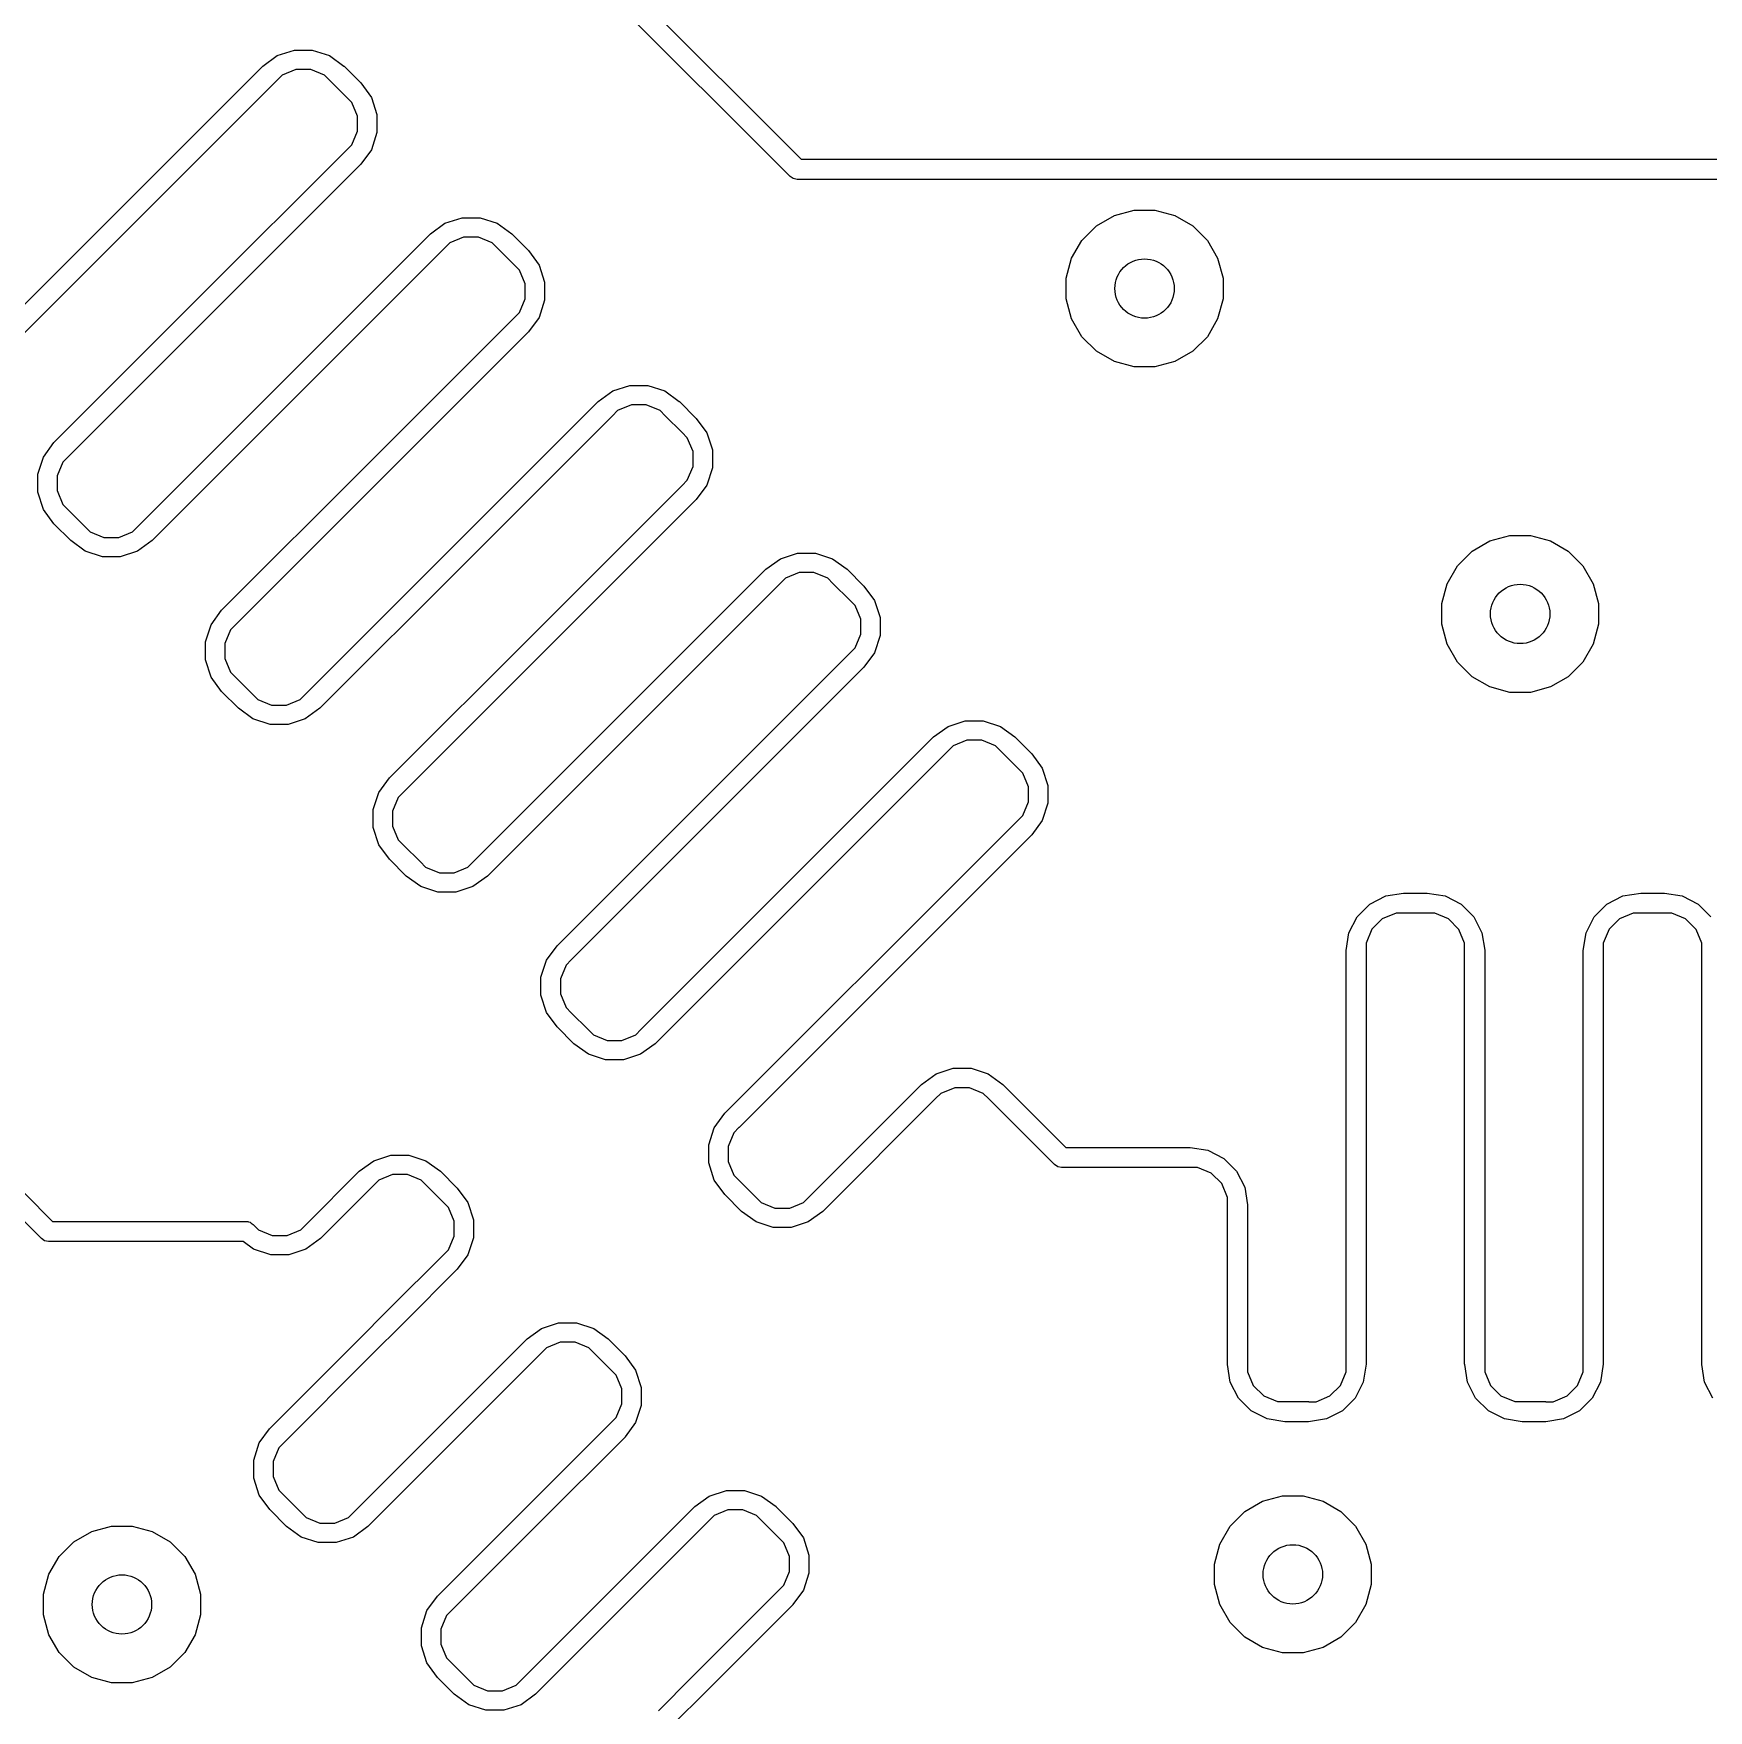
# Model space of a CAD drawing. Extents: x 0.98 to 8.13, y -3.46 to -0.83.
# Drawn here: x 5.7106 to 6.0442, y -2.4527 to -2.1186 of the extents above; entities that cross this region are included whole.
import ezdxf

# ---------------------------------------------------------------- set-up
doc = ezdxf.new("R2010")
doc.units = 0
doc.header["$MEASUREMENT"] = 0
doc.layers.add('BLACK', color=7, linetype='CONTINUOUS')

msp = doc.modelspace()

# ---------------------------------------------------------------- linework, layer by layer
at = {"layer": 'BLACK', "linetype": 'CONTINUOUS'}
for p, q in [((5.51961, -1.79977), (5.86351, -2.14367)), ((5.86127, -2.14708), (5.51737, -1.80318)), ((5.75625, -2.12513), (5.75915, -2.12302)), ((5.75915, -2.12302), (5.76255, -2.12192)), ((5.76255, -2.12192), (5.76613, -2.12192)), ((5.76613, -2.12192), (5.76954, -2.12302)), ((5.76954, -2.12302), (5.7724, -2.1251)), ((5.72711, -2.15427), (5.75625, -2.12513)), ((5.75908, -2.12796), (5.72993, -2.1571)), ((5.75625, -2.12513), (5.75625, -2.12513)), ((5.75625, -2.12513), (5.75625, -2.12513)), ((5.75625, -2.12513), (5.75625, -2.12513)), ((5.76012, -2.12691), (5.75908, -2.12796)), ((5.75908, -2.12796), (5.75908, -2.12796)), ((5.76286, -2.12577), (5.76012, -2.12691)), ((5.76582, -2.12578), (5.76286, -2.12577)), ((5.76856, -2.12691), (5.76582, -2.12578)), ((5.76961, -2.12796), (5.76856, -2.12691)), ((5.77295, -2.1313), (5.76961, -2.12796)), ((5.76961, -2.12796), (5.76961, -2.12796)), ((5.7724, -2.1251), (5.77244, -2.12513)), ((5.77244, -2.12513), (5.77244, -2.12513)), ((5.77244, -2.12513), (5.77244, -2.12513)), ((5.77244, -2.12513), (5.77244, -2.12513)), ((5.77244, -2.12513), (5.77578, -2.12847)), ((5.774, -2.13234), (5.77295, -2.1313)), ((5.77295, -2.1313), (5.77295, -2.1313)), ((5.77295, -2.1313), (5.77295, -2.1313)), ((5.77578, -2.12847), (5.77578, -2.12847)), ((5.77578, -2.12847), (5.77789, -2.13137)), ((5.77789, -2.13137), (5.77899, -2.13477)), ((5.77513, -2.13508), (5.774, -2.13234)), ((5.77899, -2.13477), (5.77899, -2.13835)), ((5.774, -2.14078), (5.77513, -2.13804)), ((5.77513, -2.13804), (5.77513, -2.13508)), ((5.77295, -2.14183), (5.774, -2.14078)), ((5.77899, -2.13835), (5.77789, -2.14176)), ((5.74381, -2.17097), (5.77295, -2.14183)), ((5.77578, -2.14466), (5.74664, -2.1738)), ((5.77295, -2.14183), (5.77295, -2.14183)), ((5.77295, -2.14183), (5.77295, -2.14183)), ((5.77295, -2.14183), (5.77295, -2.14183)), ((5.77789, -2.14176), (5.77578, -2.14466)), ((5.77578, -2.14466), (5.77578, -2.14466)), ((5.86351, -2.14367), (6.12319, -2.14367)), ((5.86192, -2.14752), (5.86127, -2.14708)), ((5.86269, -2.14767), (5.86192, -2.14752)), ((6.12402, -2.14767), (5.86269, -2.14767)), ((5.72042, -2.16095), (5.7271, -2.15427)), ((5.7271, -2.15427), (5.72711, -2.15427)), ((5.92587, -2.15487), (5.92984, -2.15381)), ((5.92984, -2.15381), (5.93395, -2.15381)), ((5.93395, -2.15381), (5.93792, -2.15487)), ((5.72993, -2.1571), (5.72325, -2.16378)), ((5.72993, -2.1571), (5.72993, -2.1571)), ((5.78966, -2.15853), (5.79255, -2.15643)), ((5.79255, -2.15643), (5.79596, -2.15532)), ((5.79596, -2.15532), (5.79954, -2.15532)), ((5.79954, -2.15532), (5.80295, -2.15643)), ((5.80295, -2.15643), (5.80585, -2.15853)), ((5.9194, -2.15984), (5.92231, -2.15693)), ((5.92231, -2.15693), (5.92587, -2.15487)), ((5.93792, -2.15487), (5.94148, -2.15693)), ((5.94148, -2.15693), (5.94439, -2.15984)), ((5.69796, -2.18341), (5.72042, -2.16095)), ((5.76051, -2.18768), (5.78965, -2.15853)), ((5.79248, -2.16136), (5.76334, -2.19051)), ((5.78965, -2.15853), (5.78966, -2.15853)), ((5.79353, -2.16031), (5.79248, -2.16136)), ((5.79248, -2.16136), (5.79248, -2.16136)), ((5.79627, -2.15918), (5.79353, -2.16031)), ((5.79923, -2.15918), (5.79627, -2.15918)), ((5.80197, -2.16031), (5.79923, -2.15918)), ((5.80301, -2.16135), (5.80197, -2.16031)), ((5.80302, -2.16136), (5.80301, -2.16135)), ((5.80636, -2.1647), (5.80302, -2.16136)), ((5.80585, -2.15853), (5.80585, -2.15853)), ((5.80585, -2.15853), (5.80585, -2.15853)), ((5.80585, -2.15853), (5.80585, -2.15853)), ((5.80585, -2.15853), (5.80919, -2.16187)), ((5.91734, -2.1634), (5.9194, -2.15984)), ((5.94439, -2.15984), (5.94644, -2.1634)), ((5.72325, -2.16378), (5.70079, -2.18624)), ((5.80741, -2.16575), (5.80636, -2.1647)), ((5.80919, -2.16187), (5.80919, -2.16187)), ((5.80919, -2.16187), (5.80919, -2.16187)), ((5.80919, -2.16187), (5.81129, -2.16477)), ((5.81129, -2.16477), (5.8124, -2.16818)), ((5.91628, -2.16737), (5.91734, -2.1634)), ((5.94644, -2.1634), (5.94751, -2.16737)), ((5.80854, -2.16849), (5.80741, -2.16575)), ((5.8124, -2.16818), (5.8124, -2.17176)), ((5.91628, -2.17148), (5.91628, -2.16737)), ((5.94751, -2.16737), (5.94751, -2.17148)), ((5.71466, -2.20012), (5.74381, -2.17097)), ((5.74381, -2.17097), (5.74381, -2.17097)), ((5.80741, -2.17419), (5.80854, -2.17145)), ((5.80854, -2.17145), (5.80854, -2.16849)), ((5.91734, -2.17545), (5.91628, -2.17148)), ((5.94751, -2.17148), (5.94644, -2.17545)), ((5.74664, -2.1738), (5.71749, -2.20295)), ((5.74664, -2.1738), (5.74664, -2.1738)), ((5.80636, -2.17524), (5.80741, -2.17419)), ((5.8124, -2.17176), (5.81129, -2.17517)), ((5.77721, -2.20438), (5.80636, -2.17524)), ((5.80919, -2.17806), (5.78004, -2.20721)), ((5.80636, -2.17524), (5.80636, -2.17524)), ((5.8092, -2.17804), (5.80919, -2.17806)), ((5.81129, -2.17517), (5.8092, -2.17804)), ((5.9194, -2.17901), (5.91734, -2.17545)), ((5.94644, -2.17545), (5.94439, -2.17901)), ((5.92231, -2.18192), (5.9194, -2.17901)), ((5.94439, -2.17901), (5.94148, -2.18192)), ((5.92587, -2.18397), (5.92231, -2.18192)), ((5.92984, -2.18504), (5.92587, -2.18397)), ((5.93792, -2.18397), (5.93395, -2.18504)), ((5.94148, -2.18192), (5.93792, -2.18397)), ((5.73137, -2.21682), (5.76051, -2.18768)), ((5.93395, -2.18504), (5.92984, -2.18504)), ((5.76334, -2.19051), (5.7342, -2.21965)), ((5.82306, -2.19194), (5.82596, -2.18983)), ((5.82596, -2.18983), (5.82937, -2.18873)), ((5.82937, -2.18873), (5.83295, -2.18873)), ((5.83295, -2.18873), (5.83636, -2.18983)), ((5.83636, -2.18983), (5.83922, -2.19192)), ((5.79392, -2.22108), (5.82306, -2.19194)), ((5.82589, -2.19477), (5.79675, -2.22391)), ((5.82306, -2.19194), (5.82306, -2.19194)), ((5.82306, -2.19194), (5.82306, -2.19194)), ((5.82694, -2.19372), (5.82589, -2.19477)), ((5.82589, -2.19477), (5.82589, -2.19477)), ((5.82968, -2.19259), (5.82694, -2.19372)), ((5.83264, -2.19259), (5.82968, -2.19259)), ((5.83538, -2.19372), (5.83264, -2.19259)), ((5.83642, -2.19477), (5.83538, -2.19372)), ((5.83643, -2.19477), (5.83642, -2.19477)), ((5.83977, -2.19811), (5.83643, -2.19477)), ((5.83922, -2.19192), (5.83925, -2.19194)), ((5.83925, -2.19194), (5.84259, -2.19528)), ((5.84081, -2.19916), (5.83977, -2.19811)), ((5.83977, -2.19811), (5.83977, -2.19811)), ((5.83977, -2.19811), (5.83977, -2.19811)), ((5.84259, -2.19528), (5.8426, -2.19528)), ((5.8426, -2.19528), (5.8447, -2.19818)), ((5.8447, -2.19818), (5.84581, -2.20158)), ((5.71256, -2.20302), (5.71466, -2.20012)), ((5.71466, -2.20012), (5.71466, -2.20012)), ((5.71466, -2.20012), (5.71466, -2.20012)), ((5.71466, -2.20012), (5.71466, -2.20012)), ((5.84195, -2.20189), (5.84081, -2.19916)), ((5.84581, -2.20158), (5.84581, -2.20517)), ((5.71145, -2.20642), (5.71256, -2.20302)), ((5.71644, -2.20399), (5.71531, -2.20673)), ((5.71749, -2.20295), (5.71644, -2.20399)), ((5.71749, -2.20295), (5.71749, -2.20295)), ((5.74807, -2.23352), (5.77721, -2.20438)), ((5.77721, -2.20438), (5.77721, -2.20438)), ((5.84081, -2.20759), (5.84195, -2.20486)), ((5.84195, -2.20486), (5.84195, -2.20189)), ((5.71145, -2.21), (5.71145, -2.20642)), ((5.71531, -2.20673), (5.71531, -2.20969)), ((5.78004, -2.20721), (5.7509, -2.23635)), ((5.78004, -2.20721), (5.78004, -2.20721)), ((5.83977, -2.20864), (5.84081, -2.20759)), ((5.84581, -2.20517), (5.8447, -2.20857)), ((5.71256, -2.21341), (5.71145, -2.21)), ((5.71531, -2.20969), (5.71644, -2.21243)), ((5.81062, -2.23779), (5.83977, -2.20864)), ((5.84259, -2.21147), (5.81345, -2.24061)), ((5.83977, -2.20864), (5.83977, -2.20864)), ((5.83977, -2.20864), (5.83977, -2.20864)), ((5.83977, -2.20864), (5.83977, -2.20864)), ((5.8426, -2.21145), (5.84259, -2.21147)), ((5.8447, -2.20857), (5.8426, -2.21145)), ((5.71466, -2.21631), (5.71256, -2.21341)), ((5.71644, -2.21243), (5.71749, -2.21348)), ((5.71749, -2.21348), (5.71749, -2.21348)), ((5.71749, -2.21348), (5.71749, -2.21348)), ((5.71749, -2.21348), (5.72083, -2.21682)), ((5.718, -2.21965), (5.71466, -2.21631)), ((5.71466, -2.21631), (5.71466, -2.21631)), ((5.72083, -2.21682), (5.72188, -2.21787)), ((5.72188, -2.21787), (5.72462, -2.219)), ((5.72758, -2.219), (5.73032, -2.21787)), ((5.73032, -2.21787), (5.73137, -2.21682)), ((5.7209, -2.22175), (5.718, -2.21965)), ((5.72462, -2.219), (5.72758, -2.219)), ((5.7342, -2.21965), (5.7313, -2.22175)), ((5.76477, -2.25023), (5.79392, -2.22108)), ((5.99711, -2.22176), (6.00067, -2.2197)), ((6.00067, -2.2197), (6.00464, -2.21864)), ((6.00464, -2.21864), (6.00875, -2.21864)), ((6.00875, -2.21864), (6.01272, -2.2197)), ((6.01272, -2.2197), (6.01628, -2.22176)), ((5.72431, -2.22286), (5.7209, -2.22175)), ((5.72789, -2.22286), (5.72431, -2.22286)), ((5.7313, -2.22175), (5.72789, -2.22286)), ((5.79675, -2.22391), (5.7676, -2.25305)), ((5.85647, -2.22535), (5.85937, -2.22324)), ((5.85937, -2.22324), (5.86277, -2.22213)), ((5.86277, -2.22213), (5.86635, -2.22213)), ((5.86635, -2.22213), (5.86976, -2.22324)), ((5.86976, -2.22324), (5.87266, -2.22535)), ((5.99215, -2.22823), (5.9942, -2.22467)), ((5.9942, -2.22467), (5.99711, -2.22176)), ((6.01628, -2.22176), (6.01919, -2.22467)), ((6.01919, -2.22467), (6.02125, -2.22823)), ((5.82732, -2.25449), (5.85647, -2.22535)), ((5.8593, -2.22818), (5.83015, -2.25732)), ((5.85647, -2.22535), (5.85647, -2.22535)), ((5.86034, -2.22713), (5.8593, -2.22818)), ((5.8593, -2.22818), (5.8593, -2.22818)), ((5.8593, -2.22818), (5.8593, -2.22818)), ((5.8593, -2.22818), (5.8593, -2.22818)), ((5.86308, -2.22599), (5.86034, -2.22713)), ((5.86604, -2.22599), (5.86308, -2.22599)), ((5.86878, -2.22713), (5.86604, -2.22599)), ((5.86983, -2.22818), (5.86878, -2.22713)), ((5.87317, -2.23152), (5.86983, -2.22818)), ((5.86983, -2.22818), (5.86983, -2.22818)), ((5.86983, -2.22818), (5.86983, -2.22818)), ((5.87266, -2.22535), (5.87266, -2.22535)), ((5.87266, -2.22535), (5.876, -2.22869)), ((5.99108, -2.2322), (5.99215, -2.22823)), ((6.02125, -2.22823), (6.02231, -2.2322)), ((5.87422, -2.23256), (5.87317, -2.23152)), ((5.87317, -2.23152), (5.87317, -2.23152)), ((5.87317, -2.23152), (5.87317, -2.23152)), ((5.876, -2.22869), (5.876, -2.22869)), ((5.876, -2.22869), (5.8781, -2.23159)), ((5.8781, -2.23159), (5.87921, -2.23499)), ((5.74597, -2.23642), (5.74807, -2.23352)), ((5.74807, -2.23352), (5.74807, -2.23352)), ((5.87535, -2.2353), (5.87422, -2.23256)), ((5.87921, -2.23499), (5.87921, -2.23857)), ((5.99108, -2.23631), (5.99108, -2.2322)), ((6.02231, -2.2322), (6.02231, -2.23631)), ((5.74486, -2.23983), (5.74597, -2.23642)), ((5.74985, -2.2374), (5.74872, -2.24014)), ((5.7509, -2.23635), (5.74985, -2.2374)), ((5.7509, -2.23635), (5.7509, -2.23635)), ((5.7509, -2.23635), (5.7509, -2.23635)), ((5.7509, -2.23635), (5.7509, -2.23635)), ((5.7509, -2.23635), (5.7509, -2.23635)), ((5.78148, -2.26693), (5.81062, -2.23779)), ((5.81062, -2.23779), (5.81062, -2.23779)), ((5.87422, -2.241), (5.87535, -2.23827)), ((5.87535, -2.23827), (5.87535, -2.2353)), ((5.99215, -2.24028), (5.99108, -2.23631)), ((6.02231, -2.23631), (6.02125, -2.24028)), ((5.74486, -2.24341), (5.74486, -2.23983)), ((5.74872, -2.24014), (5.74872, -2.2431)), ((5.81345, -2.24062), (5.78431, -2.26976)), ((5.81345, -2.24061), (5.81345, -2.24062)), ((5.87317, -2.24205), (5.87422, -2.241)), ((5.87921, -2.23857), (5.87811, -2.24198)), ((5.9942, -2.24384), (5.99215, -2.24028)), ((6.02125, -2.24028), (6.01919, -2.24384)), ((5.74597, -2.24682), (5.74486, -2.24341)), ((5.74872, -2.2431), (5.74985, -2.24584)), ((5.84403, -2.27119), (5.87317, -2.24205)), ((5.876, -2.24488), (5.84686, -2.27402)), ((5.87317, -2.24205), (5.87317, -2.24205)), ((5.87317, -2.24205), (5.87317, -2.24205)), ((5.87317, -2.24205), (5.87317, -2.24205)), ((5.87811, -2.24198), (5.876, -2.24488)), ((5.876, -2.24488), (5.876, -2.24488)), ((5.99711, -2.24675), (5.9942, -2.24384)), ((6.01919, -2.24384), (6.01628, -2.24675)), ((5.74807, -2.24971), (5.74597, -2.24682)), ((5.74985, -2.24584), (5.7509, -2.24689)), ((5.7509, -2.24689), (5.7509, -2.24689)), ((5.7509, -2.24689), (5.7509, -2.24689)), ((5.7509, -2.24689), (5.7509, -2.24689)), ((5.7509, -2.24689), (5.75424, -2.25023)), ((6.00067, -2.2488), (5.99711, -2.24675)), ((6.01628, -2.24675), (6.01272, -2.2488)), ((5.75141, -2.25305), (5.74807, -2.24971)), ((5.74807, -2.24971), (5.74807, -2.24971)), ((5.75424, -2.25023), (5.75529, -2.25127)), ((5.75529, -2.25127), (5.75803, -2.25241)), ((5.76099, -2.25241), (5.76373, -2.25127)), ((5.76373, -2.25127), (5.76477, -2.25023)), ((6.00464, -2.24987), (6.00067, -2.2488)), ((6.00875, -2.24987), (6.00464, -2.24987)), ((6.01272, -2.2488), (6.00875, -2.24987)), ((5.75431, -2.25516), (5.75141, -2.25305)), ((5.75803, -2.25241), (5.76099, -2.25241)), ((5.7676, -2.25305), (5.76471, -2.25516)), ((5.79818, -2.28363), (5.82732, -2.25449)), ((5.82732, -2.25449), (5.82732, -2.25449)), ((5.75772, -2.25627), (5.75431, -2.25516)), ((5.7613, -2.25627), (5.75772, -2.25627)), ((5.76471, -2.25516), (5.7613, -2.25627)), ((5.83015, -2.25732), (5.80101, -2.28646)), ((5.83015, -2.25732), (5.83015, -2.25732)), ((5.88987, -2.25875), (5.89277, -2.25665)), ((5.89277, -2.25665), (5.89618, -2.25554)), ((5.89618, -2.25554), (5.89976, -2.25554)), ((5.89976, -2.25554), (5.90317, -2.25665)), ((5.90317, -2.25665), (5.90602, -2.25872)), ((5.86073, -2.2879), (5.88987, -2.25875)), ((5.8927, -2.26158), (5.86356, -2.29072)), ((5.88987, -2.25875), (5.88987, -2.25875)), ((5.88987, -2.25875), (5.88987, -2.25875)), ((5.89375, -2.26053), (5.8927, -2.26158)), ((5.8927, -2.26158), (5.8927, -2.26158)), ((5.89649, -2.2594), (5.89375, -2.26053)), ((5.89945, -2.2594), (5.89649, -2.2594)), ((5.90219, -2.26054), (5.89945, -2.2594)), ((5.90324, -2.26158), (5.90219, -2.26054)), ((5.90658, -2.26492), (5.90324, -2.26158)), ((5.90324, -2.26158), (5.90324, -2.26158)), ((5.90602, -2.25872), (5.90607, -2.25875)), ((5.90607, -2.25875), (5.90941, -2.26209)), ((5.90763, -2.26597), (5.90658, -2.26492)), ((5.90941, -2.26209), (5.91151, -2.26499)), ((5.91151, -2.26499), (5.91262, -2.2684)), ((5.77937, -2.26983), (5.78148, -2.26693)), ((5.78148, -2.26693), (5.78148, -2.26693)), ((5.78148, -2.26693), (5.78148, -2.26693)), ((5.78148, -2.26693), (5.78148, -2.26693)), ((5.90876, -2.26871), (5.90763, -2.26597)), ((5.91262, -2.2684), (5.91262, -2.27198)), ((5.77826, -2.27323), (5.77937, -2.26983)), ((5.78326, -2.2708), (5.78212, -2.27354)), ((5.78429, -2.26977), (5.78326, -2.2708)), ((5.78431, -2.26976), (5.78429, -2.26977)), ((5.81488, -2.30034), (5.84403, -2.27119)), ((5.84403, -2.27119), (5.84403, -2.27119)), ((5.90763, -2.27441), (5.90876, -2.27167)), ((5.90876, -2.27167), (5.90876, -2.26871)), ((5.77826, -2.27682), (5.77826, -2.27323)), ((5.78212, -2.27354), (5.78212, -2.27651)), ((5.84686, -2.27402), (5.81771, -2.30317)), ((5.84686, -2.27402), (5.84686, -2.27402)), ((5.90658, -2.27546), (5.90763, -2.27441)), ((5.91262, -2.27198), (5.91151, -2.27539)), ((5.77937, -2.28022), (5.77826, -2.27682)), ((5.78212, -2.27651), (5.78326, -2.27924)), ((5.87743, -2.3046), (5.90658, -2.27546)), ((5.90941, -2.27828), (5.88026, -2.30743)), ((5.90658, -2.27546), (5.90658, -2.27546)), ((5.90658, -2.27546), (5.90658, -2.27546)), ((5.90658, -2.27546), (5.90658, -2.27546)), ((5.91151, -2.27539), (5.90941, -2.27828)), ((5.90941, -2.27828), (5.90941, -2.27828)), ((5.78148, -2.28312), (5.77937, -2.28022)), ((5.78326, -2.27924), (5.78431, -2.28029)), ((5.78431, -2.28029), (5.78431, -2.28029)), ((5.78431, -2.28029), (5.78765, -2.28363)), ((5.78482, -2.28646), (5.78148, -2.28312)), ((5.78148, -2.28312), (5.78148, -2.28312)), ((5.78148, -2.28312), (5.78148, -2.28312)), ((5.78148, -2.28312), (5.78148, -2.28312)), ((5.78148, -2.28312), (5.78148, -2.28312)), ((5.78765, -2.28363), (5.78869, -2.28468)), ((5.78869, -2.28468), (5.79143, -2.28582)), ((5.7944, -2.28582), (5.79713, -2.28468)), ((5.79713, -2.28468), (5.79818, -2.28363)), ((5.78772, -2.28857), (5.78482, -2.28646)), ((5.79143, -2.28582), (5.7944, -2.28582)), ((5.80101, -2.28646), (5.79811, -2.28857)), ((5.83159, -2.31704), (5.86073, -2.2879)), ((5.79112, -2.28967), (5.78772, -2.28857)), ((5.79471, -2.28967), (5.79112, -2.28967)), ((5.79811, -2.28857), (5.79471, -2.28967)), ((5.86356, -2.29072), (5.83442, -2.31987)), ((5.97673, -2.29204), (5.97993, -2.29041)), ((5.97993, -2.29041), (5.98346, -2.28985)), ((5.98346, -2.28985), (5.98346, -2.28986)), ((5.98346, -2.28986), (5.98819, -2.28986)), ((5.98819, -2.28986), (5.99173, -2.29042)), ((5.99173, -2.29042), (5.99492, -2.29204)), ((6.02398, -2.29204), (6.02717, -2.29041)), ((6.02717, -2.29041), (6.03071, -2.28985)), ((6.03071, -2.28985), (6.03071, -2.28986)), ((6.03071, -2.28986), (6.03543, -2.28986)), ((6.03543, -2.28986), (6.03897, -2.29042)), ((6.03897, -2.29042), (6.04216, -2.29204)), ((5.97258, -2.29777), (5.9742, -2.29457)), ((5.9742, -2.29457), (5.97673, -2.29204)), ((5.97924, -2.29499), (5.97715, -2.29708)), ((5.98198, -2.29385), (5.97924, -2.29499)), ((5.98346, -2.29385), (5.98198, -2.29385)), ((5.98346, -2.29386), (5.98346, -2.29385)), ((5.98819, -2.29386), (5.98346, -2.29386)), ((5.98967, -2.29386), (5.98819, -2.29386)), ((5.99241, -2.29499), (5.98967, -2.29386)), ((5.9945, -2.29709), (5.99241, -2.29499)), ((5.99492, -2.29204), (5.99745, -2.29458)), ((5.99745, -2.29458), (5.99908, -2.29777)), ((6.01982, -2.29777), (6.02145, -2.29457)), ((6.02145, -2.29457), (6.02398, -2.29204)), ((6.02649, -2.29499), (6.02439, -2.29708)), ((6.02923, -2.29385), (6.02649, -2.29499)), ((6.0307, -2.29385), (6.02923, -2.29385)), ((6.03071, -2.29386), (6.0307, -2.29385)), ((6.03543, -2.29386), (6.03071, -2.29386)), ((6.03691, -2.29386), (6.03543, -2.29386)), ((6.03965, -2.29499), (6.03691, -2.29386)), ((6.04175, -2.29709), (6.03965, -2.29499)), ((6.04216, -2.29204), (6.04469, -2.29458)), ((5.97202, -2.3013), (5.97258, -2.29777)), ((5.97715, -2.29708), (5.97602, -2.29982)), ((5.99564, -2.29982), (5.9945, -2.29709)), ((5.99908, -2.29777), (5.99963, -2.30126)), ((6.01926, -2.3013), (6.01982, -2.29777)), ((6.02439, -2.29708), (6.02326, -2.29982)), ((6.04288, -2.29982), (6.04175, -2.29709)), ((5.81278, -2.30324), (5.81488, -2.30034)), ((5.81488, -2.30034), (5.81488, -2.30034)), ((5.81488, -2.30034), (5.81488, -2.30034)), ((5.81488, -2.30034), (5.81488, -2.30034)), ((5.97202, -2.30131), (5.97202, -2.3013)), ((5.97202, -2.34252), (5.97202, -2.30131)), ((5.97602, -2.29982), (5.97602, -2.3013)), ((5.97602, -2.3013), (5.97602, -2.3013)), ((5.97602, -2.3013), (5.97602, -2.30131)), ((5.97602, -2.30131), (5.97602, -2.34252)), ((5.99564, -2.3013), (5.99564, -2.29982)), ((5.99564, -2.30131), (5.99564, -2.3013)), ((5.99564, -2.3013), (5.99564, -2.3013)), ((5.99564, -2.3013), (5.99564, -2.3013)), ((5.99564, -2.34252), (5.99564, -2.30131)), ((5.99963, -2.30126), (5.99964, -2.30131)), ((5.99964, -2.30131), (5.99964, -2.34252)), ((6.01926, -2.30131), (6.01926, -2.3013)), ((6.01926, -2.34252), (6.01926, -2.30131)), ((6.02326, -2.29982), (6.02326, -2.3013)), ((6.02326, -2.3013), (6.02326, -2.3013)), ((6.02326, -2.3013), (6.02326, -2.30131)), ((6.02326, -2.30131), (6.02326, -2.34252)), ((6.04288, -2.3013), (6.04288, -2.29982)), ((6.04288, -2.30131), (6.04288, -2.3013)), ((6.04288, -2.3013), (6.04288, -2.3013)), ((6.04288, -2.3013), (6.04288, -2.3013)), ((6.04288, -2.34252), (6.04288, -2.30131)), ((5.81167, -2.30664), (5.81278, -2.30324)), ((5.81666, -2.30421), (5.81553, -2.30695)), ((5.81771, -2.30317), (5.81666, -2.30421)), ((5.81771, -2.30317), (5.81771, -2.30317)), ((5.81771, -2.30317), (5.81771, -2.30317)), ((5.87075, -2.31128), (5.87743, -2.3046)), ((5.87743, -2.3046), (5.87743, -2.3046)), ((5.81167, -2.31022), (5.81167, -2.30664)), ((5.81553, -2.30695), (5.81553, -2.30991)), ((5.88026, -2.30743), (5.87358, -2.31411)), ((5.88026, -2.30743), (5.88026, -2.30743)), ((5.81278, -2.31363), (5.81167, -2.31022)), ((5.81553, -2.30991), (5.81666, -2.31265)), ((5.84829, -2.33374), (5.87075, -2.31128)), ((5.81488, -2.31653), (5.81278, -2.31363)), ((5.81666, -2.31265), (5.81771, -2.3137)), ((5.81771, -2.3137), (5.81771, -2.3137)), ((5.81771, -2.3137), (5.82105, -2.31704)), ((5.87358, -2.31411), (5.85112, -2.33657)), ((5.81822, -2.31987), (5.81488, -2.31653)), ((5.81488, -2.31653), (5.81488, -2.31653)), ((5.81488, -2.31653), (5.81488, -2.31653)), ((5.81488, -2.31653), (5.81488, -2.31653)), ((5.82105, -2.31704), (5.8221, -2.31809)), ((5.8221, -2.31809), (5.82484, -2.31922)), ((5.8278, -2.31922), (5.83054, -2.31809)), ((5.83054, -2.31809), (5.83159, -2.31704)), ((5.82112, -2.32197), (5.81822, -2.31987)), ((5.82484, -2.31922), (5.8278, -2.31922)), ((5.83442, -2.31987), (5.83152, -2.32197)), ((5.82453, -2.32308), (5.82112, -2.32197)), ((5.82811, -2.32308), (5.82453, -2.32308)), ((5.83152, -2.32197), (5.82811, -2.32308)), ((5.89035, -2.32588), (5.89376, -2.32477)), ((5.89376, -2.32477), (5.89734, -2.32477)), ((5.89734, -2.32477), (5.90075, -2.32588)), ((5.86499, -2.35045), (5.88746, -2.32798)), ((5.88746, -2.32798), (5.89035, -2.32588)), ((5.88746, -2.32798), (5.88746, -2.32798)), ((5.90075, -2.32588), (5.90365, -2.32798)), ((5.90365, -2.32798), (5.90365, -2.32798)), ((5.90365, -2.32798), (5.90699, -2.33133)), ((5.89028, -2.33081), (5.86782, -2.35328)), ((5.89133, -2.32977), (5.89028, -2.33081)), ((5.89407, -2.32863), (5.89133, -2.32977)), ((5.89703, -2.32863), (5.89407, -2.32863)), ((5.89977, -2.32977), (5.89703, -2.32863)), ((5.90082, -2.33081), (5.89977, -2.32977)), ((5.90416, -2.33415), (5.90082, -2.33081)), ((5.90082, -2.33081), (5.90082, -2.33081)), ((5.90699, -2.33133), (5.91618, -2.34052)), ((5.84618, -2.33664), (5.84829, -2.33374)), ((5.84829, -2.33374), (5.84829, -2.33374)), ((5.84829, -2.33374), (5.84829, -2.33374)), ((5.84829, -2.33374), (5.84829, -2.33374)), ((5.91394, -2.34393), (5.90416, -2.33415)), ((5.84508, -2.34005), (5.84618, -2.33664)), ((5.85007, -2.33762), (5.84894, -2.34036)), ((5.85111, -2.33658), (5.85007, -2.33762)), ((5.85112, -2.33657), (5.85111, -2.33658)), ((5.84508, -2.34363), (5.84508, -2.34005)), ((5.84894, -2.34036), (5.84894, -2.34332)), ((5.91618, -2.34052), (5.94094, -2.34052)), ((5.94094, -2.34052), (5.94448, -2.34108)), ((5.94448, -2.34108), (5.94767, -2.34271)), ((5.70342, -2.34429), (5.71441, -2.35528)), ((5.7649, -2.35587), (5.77548, -2.34529)), ((5.77548, -2.34529), (5.77838, -2.34319)), ((5.77548, -2.34529), (5.77548, -2.34529)), ((5.77838, -2.34319), (5.78178, -2.34208)), ((5.78178, -2.34208), (5.78537, -2.34208)), ((5.78537, -2.34208), (5.78877, -2.34319)), ((5.78877, -2.34319), (5.79167, -2.34529)), ((5.79167, -2.34529), (5.79167, -2.34529)), ((5.79167, -2.34529), (5.79501, -2.34863)), ((5.84618, -2.34704), (5.84508, -2.34363)), ((5.84894, -2.34332), (5.85007, -2.34606)), ((5.91459, -2.34437), (5.91394, -2.34393)), ((5.91535, -2.34452), (5.91459, -2.34437)), ((5.91459, -2.34437), (5.91459, -2.34437)), ((5.94094, -2.34452), (5.91535, -2.34452)), ((5.94243, -2.34452), (5.94094, -2.34452)), ((5.94516, -2.34565), (5.94243, -2.34452)), ((5.94767, -2.34271), (5.95021, -2.34524)), ((5.95021, -2.34524), (5.95183, -2.34843)), ((5.97202, -2.35197), (5.97202, -2.34252)), ((5.97602, -2.34252), (5.97602, -2.35197)), ((5.99564, -2.38373), (5.99564, -2.34252)), ((5.99964, -2.34252), (5.99964, -2.38373)), ((6.01926, -2.38373), (6.01926, -2.34252)), ((6.02326, -2.34252), (6.02326, -2.38373)), ((6.04288, -2.38373), (6.04288, -2.34252)), ((5.71217, -2.3587), (5.70059, -2.34712)), ((5.77831, -2.34812), (5.76773, -2.3587)), ((5.77936, -2.34707), (5.77831, -2.34812)), ((5.77831, -2.34812), (5.77831, -2.34812)), ((5.77831, -2.34812), (5.77831, -2.34812)), ((5.77831, -2.34812), (5.77831, -2.34812)), ((5.78209, -2.34594), (5.77936, -2.34707)), ((5.78506, -2.34594), (5.78209, -2.34594)), ((5.78779, -2.34707), (5.78506, -2.34594)), ((5.78884, -2.34812), (5.78779, -2.34707)), ((5.79218, -2.35146), (5.78884, -2.34812)), ((5.78884, -2.34812), (5.78884, -2.34812)), ((5.78884, -2.34812), (5.78884, -2.34812)), ((5.78884, -2.34812), (5.78884, -2.34812)), ((5.78884, -2.34812), (5.78884, -2.34812)), ((5.79501, -2.34863), (5.79501, -2.34863)), ((5.79501, -2.34863), (5.79501, -2.34863)), ((5.79501, -2.34863), (5.79712, -2.35153)), ((5.84829, -2.34993), (5.84618, -2.34704)), ((5.85007, -2.34606), (5.85112, -2.34711)), ((5.85112, -2.34711), (5.85112, -2.34711)), ((5.85112, -2.34711), (5.85112, -2.34711)), ((5.85112, -2.34711), (5.85112, -2.34711)), ((5.85112, -2.34711), (5.85446, -2.35045)), ((5.94726, -2.34775), (5.94516, -2.34565)), ((5.94839, -2.35049), (5.94726, -2.34775)), ((5.95183, -2.34843), (5.95239, -2.35197)), ((5.79323, -2.35251), (5.79218, -2.35146)), ((5.79712, -2.35153), (5.79822, -2.35494)), ((5.85163, -2.35328), (5.84829, -2.34993)), ((5.84829, -2.34993), (5.84829, -2.34993)), ((5.85446, -2.35045), (5.85551, -2.35149)), ((5.85551, -2.35149), (5.85824, -2.35263)), ((5.86121, -2.35263), (5.86395, -2.35149)), ((5.86395, -2.35149), (5.86499, -2.35045)), ((5.94839, -2.35197), (5.94839, -2.35049)), ((5.94839, -2.38373), (5.94839, -2.35197)), ((5.95239, -2.35197), (5.95239, -2.38373)), ((5.97202, -2.38373), (5.97202, -2.35197)), ((5.97602, -2.35197), (5.97602, -2.38373)), ((5.71441, -2.35528), (5.73917, -2.35528)), ((5.73917, -2.35528), (5.75295, -2.35528)), ((5.75295, -2.35528), (5.75316, -2.35532)), ((5.75316, -2.35532), (5.75327, -2.35531)), ((5.75327, -2.35531), (5.75339, -2.35537)), ((5.79436, -2.35525), (5.79323, -2.35251)), ((5.79436, -2.35821), (5.79436, -2.35525)), ((5.79822, -2.35494), (5.79822, -2.35852)), ((5.85453, -2.35538), (5.85163, -2.35328)), ((5.85824, -2.35263), (5.86121, -2.35263)), ((5.86782, -2.35328), (5.86492, -2.35538)), ((5.75339, -2.35537), (5.75372, -2.35544)), ((5.75372, -2.35544), (5.75393, -2.35565)), ((5.75393, -2.35565), (5.75437, -2.35587)), ((5.75437, -2.35587), (5.75437, -2.35587)), ((5.75437, -2.35587), (5.75541, -2.35692)), ((5.75541, -2.35692), (5.75815, -2.35805)), ((5.75815, -2.35805), (5.76112, -2.35805)), ((5.76112, -2.35805), (5.76385, -2.35692)), ((5.76385, -2.35692), (5.7649, -2.35587)), ((5.7649, -2.35587), (5.7649, -2.35587)), ((5.7649, -2.35587), (5.7649, -2.35587)), ((5.79323, -2.36095), (5.79436, -2.35821)), ((5.79822, -2.35852), (5.79712, -2.36193)), ((5.85794, -2.35649), (5.85453, -2.35538)), ((5.86152, -2.35649), (5.85794, -2.35649)), ((5.86492, -2.35538), (5.86152, -2.35649)), ((5.71282, -2.35913), (5.71217, -2.3587)), ((5.71358, -2.35928), (5.71282, -2.35913)), ((5.73917, -2.35928), (5.71358, -2.35928)), ((5.75234, -2.35928), (5.73917, -2.35928)), ((5.75444, -2.3608), (5.75234, -2.35928)), ((5.75784, -2.36191), (5.75444, -2.3608)), ((5.76143, -2.36191), (5.75784, -2.36191)), ((5.76483, -2.3608), (5.76143, -2.36191)), ((5.76773, -2.3587), (5.76483, -2.3608)), ((5.76773, -2.3587), (5.76773, -2.3587)), ((5.7816, -2.37257), (5.79218, -2.36199)), ((5.79218, -2.36199), (5.79219, -2.36199)), ((5.79219, -2.36199), (5.79323, -2.36095)), ((5.79712, -2.36193), (5.79501, -2.36482)), ((5.79501, -2.36482), (5.78443, -2.3754)), ((5.79501, -2.36482), (5.79501, -2.36482)), ((5.79501, -2.36482), (5.79501, -2.36482)), ((5.79501, -2.36482), (5.79501, -2.36482)), ((5.77492, -2.37925), (5.7816, -2.37257)), ((5.78443, -2.3754), (5.77775, -2.38208)), ((5.79163, -2.39596), (5.80889, -2.3787)), ((5.80889, -2.3787), (5.81179, -2.37659)), ((5.80889, -2.3787), (5.80889, -2.3787)), ((5.81179, -2.37659), (5.81519, -2.37548)), ((5.81519, -2.37548), (5.81877, -2.37548)), ((5.81877, -2.37548), (5.82218, -2.37659)), ((5.82218, -2.37659), (5.82508, -2.37869)), ((5.82508, -2.37869), (5.82508, -2.3787)), ((5.82508, -2.3787), (5.82508, -2.3787)), ((5.82508, -2.3787), (5.82508, -2.3787)), ((5.82508, -2.3787), (5.82842, -2.38204)), ((5.75766, -2.39651), (5.77492, -2.37925)), ((5.77492, -2.37925), (5.77492, -2.37925)), ((5.81172, -2.38152), (5.79445, -2.39879)), ((5.81276, -2.38048), (5.81172, -2.38152)), ((5.8155, -2.37934), (5.81276, -2.38048)), ((5.81847, -2.37934), (5.8155, -2.37934)), ((5.8212, -2.38048), (5.81847, -2.37934)), ((5.82225, -2.38152), (5.8212, -2.38048)), ((5.82559, -2.38486), (5.82225, -2.38152)), ((5.82225, -2.38152), (5.82225, -2.38152)), ((5.82842, -2.38204), (5.82842, -2.38204)), ((5.82842, -2.38204), (5.82842, -2.38204)), ((5.82842, -2.38204), (5.82842, -2.38204)), ((5.82842, -2.38204), (5.83052, -2.38493)), ((5.77775, -2.38208), (5.76049, -2.39934)), ((5.77775, -2.38208), (5.77775, -2.38208)), ((5.82664, -2.38591), (5.82559, -2.38486)), ((5.82559, -2.38486), (5.82559, -2.38486)), ((5.83052, -2.38493), (5.83163, -2.38834)), ((5.9484, -2.38378), (5.94839, -2.38373)), ((5.94896, -2.38727), (5.9484, -2.38378)), ((5.95239, -2.38373), (5.95239, -2.38373)), ((5.95239, -2.38373), (5.95239, -2.38373)), ((5.95239, -2.38373), (5.9524, -2.38373)), ((5.9524, -2.38373), (5.9524, -2.38522)), ((5.9524, -2.38522), (5.95353, -2.38795)), ((5.97088, -2.38795), (5.97202, -2.38522)), ((5.97202, -2.38522), (5.97202, -2.38373)), ((5.97202, -2.38373), (5.97202, -2.38373)), ((5.97202, -2.38373), (5.97202, -2.38373)), ((5.97602, -2.38374), (5.97546, -2.38727)), ((5.97602, -2.38373), (5.97602, -2.38374)), ((5.99565, -2.38378), (5.99564, -2.38373)), ((5.9962, -2.38727), (5.99565, -2.38378)), ((5.99964, -2.38373), (5.99964, -2.38373)), ((5.99964, -2.38373), (5.99964, -2.38373)), ((5.99964, -2.38373), (5.99964, -2.38373)), ((5.99964, -2.38373), (5.99964, -2.38522)), ((5.99964, -2.38522), (6.00077, -2.38795)), ((6.01813, -2.38795), (6.01926, -2.38522)), ((6.01926, -2.38522), (6.01926, -2.38373)), ((6.01926, -2.38373), (6.01926, -2.38373)), ((6.01926, -2.38373), (6.01926, -2.38373)), ((6.02326, -2.38374), (6.0227, -2.38727)), ((6.02326, -2.38373), (6.02326, -2.38374)), ((6.04289, -2.38378), (6.04288, -2.38373)), ((6.04344, -2.38727), (6.04289, -2.38378)), ((5.82777, -2.38865), (5.82664, -2.38591)), ((5.82777, -2.39161), (5.82777, -2.38865)), ((5.83163, -2.38834), (5.83163, -2.39192)), ((5.95058, -2.39046), (5.94896, -2.38727)), ((5.95353, -2.38795), (5.95562, -2.39005)), ((5.96879, -2.39005), (5.97088, -2.38795)), ((5.97546, -2.38727), (5.97383, -2.39046)), ((5.99783, -2.39046), (5.9962, -2.38727)), ((6.00077, -2.38795), (6.00287, -2.39005)), ((6.01603, -2.39005), (6.01813, -2.38795)), ((6.0227, -2.38727), (6.02107, -2.39046)), ((6.04507, -2.39046), (6.04344, -2.38727)), ((5.82664, -2.39435), (5.82777, -2.39161)), ((5.83163, -2.39192), (5.83052, -2.39533)), ((5.95311, -2.393), (5.95058, -2.39046)), ((5.95562, -2.39005), (5.95836, -2.39118)), ((5.95836, -2.39118), (5.95984, -2.39118)), ((5.95984, -2.39118), (5.96457, -2.39118)), ((5.96457, -2.39118), (5.96458, -2.39119)), ((5.96458, -2.39119), (5.96605, -2.39119)), ((5.96605, -2.39119), (5.96879, -2.39005)), ((5.97383, -2.39046), (5.9713, -2.393)), ((6.00036, -2.393), (5.99783, -2.39046)), ((6.00287, -2.39005), (6.00561, -2.39118)), ((6.00561, -2.39118), (6.00709, -2.39118)), ((6.00709, -2.39118), (6.01181, -2.39118)), ((6.01181, -2.39118), (6.01182, -2.39119)), ((6.01182, -2.39119), (6.01329, -2.39119)), ((6.01329, -2.39119), (6.01603, -2.39005)), ((6.02107, -2.39046), (6.01854, -2.393)), ((5.80833, -2.41266), (5.82559, -2.3954)), ((5.82559, -2.3954), (5.82664, -2.39435)), ((5.82559, -2.3954), (5.82559, -2.3954)), ((5.83052, -2.39533), (5.82845, -2.39818)), ((5.9563, -2.39462), (5.95311, -2.393)), ((5.95984, -2.39518), (5.9563, -2.39462)), ((5.96457, -2.39518), (5.95984, -2.39518)), ((5.96811, -2.39462), (5.96457, -2.39519)), ((5.96457, -2.39519), (5.96457, -2.39518)), ((5.9713, -2.393), (5.96811, -2.39462)), ((6.00355, -2.39462), (6.00036, -2.393)), ((6.00709, -2.39518), (6.00355, -2.39462)), ((6.01181, -2.39518), (6.00709, -2.39518)), ((6.01535, -2.39462), (6.01181, -2.39519)), ((6.01181, -2.39519), (6.01181, -2.39518)), ((6.01854, -2.393), (6.01535, -2.39462)), ((5.75556, -2.39941), (5.75763, -2.39657)), ((5.75763, -2.39657), (5.75766, -2.39651)), ((5.77437, -2.41322), (5.79163, -2.39596)), ((5.79163, -2.39596), (5.79163, -2.39596)), ((5.82842, -2.39823), (5.81116, -2.41549)), ((5.82845, -2.39818), (5.82842, -2.39823)), ((5.75445, -2.40282), (5.75556, -2.39941)), ((5.75945, -2.40039), (5.75831, -2.40313)), ((5.76049, -2.39934), (5.75945, -2.40039)), ((5.76049, -2.39934), (5.76049, -2.39934)), ((5.76049, -2.39934), (5.76049, -2.39934)), ((5.76049, -2.39934), (5.76049, -2.39934)), ((5.79445, -2.39879), (5.7772, -2.41604)), ((5.79445, -2.39879), (5.79445, -2.39879)), ((5.75445, -2.4064), (5.75445, -2.40282)), ((5.75831, -2.40313), (5.75831, -2.40609)), ((5.75556, -2.40981), (5.75445, -2.4064)), ((5.75831, -2.40609), (5.75945, -2.40883)), ((5.75766, -2.4127), (5.75556, -2.40981)), ((5.75945, -2.40883), (5.76049, -2.40988)), ((5.76049, -2.40988), (5.76049, -2.40988)), ((5.76049, -2.40988), (5.76383, -2.41322)), ((5.82503, -2.42936), (5.84229, -2.4121)), ((5.84229, -2.4121), (5.84519, -2.41)), ((5.84229, -2.4121), (5.84229, -2.4121)), ((5.84519, -2.41), (5.8486, -2.40889)), ((5.8486, -2.40889), (5.85218, -2.40889)), ((5.85218, -2.40889), (5.85559, -2.41)), ((5.85559, -2.41), (5.85849, -2.4121)), ((5.85849, -2.4121), (5.85848, -2.4121)), ((5.85848, -2.4121), (5.85848, -2.4121)), ((5.85848, -2.4121), (5.85848, -2.4121)), ((5.85848, -2.4121), (5.86182, -2.41544)), ((5.95184, -2.41309), (5.9554, -2.41104)), ((5.9554, -2.41104), (5.95937, -2.40997)), ((5.95937, -2.40997), (5.96348, -2.40997)), ((5.96348, -2.40997), (5.96745, -2.41104)), ((5.96745, -2.41104), (5.97101, -2.41309)), ((5.761, -2.41604), (5.75766, -2.4127)), ((5.75766, -2.4127), (5.75766, -2.4127)), ((5.75766, -2.4127), (5.75766, -2.4127)), ((5.75766, -2.4127), (5.75766, -2.4127)), ((5.76383, -2.41322), (5.76488, -2.41426)), ((5.76488, -2.41426), (5.76762, -2.4154)), ((5.76762, -2.4154), (5.77058, -2.4154)), ((5.77058, -2.4154), (5.77332, -2.41426)), ((5.77332, -2.41426), (5.77437, -2.41322)), ((5.79107, -2.42992), (5.80833, -2.41266)), ((5.80833, -2.41266), (5.80833, -2.41266)), ((5.84512, -2.41493), (5.82786, -2.43219)), ((5.84617, -2.41388), (5.84512, -2.41493)), ((5.84512, -2.41493), (5.84512, -2.41493)), ((5.84891, -2.41275), (5.84617, -2.41388)), ((5.85187, -2.41275), (5.84891, -2.41275)), ((5.85461, -2.41388), (5.85187, -2.41275)), ((5.85565, -2.41492), (5.85461, -2.41388)), ((5.85566, -2.41493), (5.85565, -2.41492)), ((5.859, -2.41827), (5.85566, -2.41493)), ((5.86182, -2.41544), (5.86182, -2.41544)), ((5.86182, -2.41544), (5.86182, -2.41544)), ((5.86182, -2.41544), (5.86182, -2.41544)), ((5.86182, -2.41544), (5.86393, -2.41834)), ((5.94893, -2.416), (5.95184, -2.41309)), ((5.97101, -2.41309), (5.97392, -2.416)), ((5.71863, -2.4191), (5.72219, -2.41704)), ((5.72219, -2.41704), (5.72616, -2.41598)), ((5.72616, -2.41598), (5.73028, -2.41598)), ((5.73028, -2.41598), (5.73425, -2.41704)), ((5.73425, -2.41704), (5.73781, -2.4191)), ((5.7639, -2.41815), (5.761, -2.41604)), ((5.76731, -2.41926), (5.7639, -2.41815)), ((5.7743, -2.41815), (5.77089, -2.41926)), ((5.7772, -2.41604), (5.7743, -2.41815)), ((5.81116, -2.41549), (5.7939, -2.43275)), ((5.81116, -2.41549), (5.81116, -2.41549)), ((5.86004, -2.41932), (5.859, -2.41827)), ((5.859, -2.41827), (5.859, -2.41827)), ((5.86393, -2.41834), (5.86504, -2.42175)), ((5.94687, -2.41956), (5.94893, -2.416)), ((5.97392, -2.416), (5.97597, -2.41956)), ((5.71367, -2.42556), (5.71573, -2.422)), ((5.71573, -2.422), (5.71863, -2.4191)), ((5.73781, -2.4191), (5.74071, -2.422)), ((5.74071, -2.422), (5.74277, -2.42556)), ((5.77089, -2.41926), (5.76731, -2.41926)), ((5.86118, -2.42206), (5.86004, -2.41932)), ((5.86118, -2.42502), (5.86118, -2.42206)), ((5.86504, -2.42175), (5.86504, -2.42533)), ((5.94581, -2.42353), (5.94687, -2.41956)), ((5.97597, -2.41956), (5.97704, -2.42353)), ((5.86004, -2.42776), (5.86118, -2.42502)), ((5.86504, -2.42533), (5.86393, -2.42874)), ((5.94581, -2.42764), (5.94581, -2.42353)), ((5.97704, -2.42353), (5.97704, -2.42764)), ((5.71261, -2.42954), (5.71367, -2.42556)), ((5.74277, -2.42556), (5.74383, -2.42954)), ((5.84174, -2.44607), (5.859, -2.42881)), ((5.859, -2.42881), (5.86004, -2.42776)), ((5.859, -2.42881), (5.859, -2.42881)), ((5.86393, -2.42874), (5.86183, -2.43162)), ((5.94687, -2.43161), (5.94581, -2.42764)), ((5.97704, -2.42764), (5.97597, -2.43161)), ((5.71261, -2.43365), (5.71261, -2.42954)), ((5.74383, -2.42954), (5.74383, -2.43365)), ((5.78897, -2.43282), (5.79104, -2.42996)), ((5.79104, -2.42996), (5.79107, -2.42992)), ((5.80777, -2.44662), (5.82503, -2.42936)), ((5.82503, -2.42936), (5.82503, -2.42936)), ((5.86182, -2.43164), (5.84456, -2.4489)), ((5.86183, -2.43162), (5.86182, -2.43164)), ((5.94893, -2.43517), (5.94687, -2.43161)), ((5.97597, -2.43161), (5.97392, -2.43517)), ((5.71367, -2.43762), (5.71261, -2.43365)), ((5.74383, -2.43365), (5.74277, -2.43762)), ((5.78786, -2.43622), (5.78897, -2.43282)), ((5.79285, -2.4338), (5.79172, -2.43653)), ((5.7939, -2.43275), (5.79285, -2.4338)), ((5.7939, -2.43275), (5.7939, -2.43275)), ((5.7939, -2.43275), (5.7939, -2.43275)), ((5.7939, -2.43275), (5.7939, -2.43275)), ((5.82786, -2.43219), (5.8106, -2.44945)), ((5.82786, -2.43219), (5.82786, -2.43219)), ((5.95184, -2.43808), (5.94893, -2.43517)), ((5.97392, -2.43517), (5.97101, -2.43808)), ((5.71573, -2.44118), (5.71367, -2.43762)), ((5.74277, -2.43762), (5.74071, -2.44118)), ((5.78786, -2.43981), (5.78786, -2.43622)), ((5.79172, -2.43653), (5.79172, -2.4395)), ((5.9554, -2.44014), (5.95184, -2.43808)), ((5.97101, -2.43808), (5.96745, -2.44014)), ((5.71863, -2.44408), (5.71573, -2.44118)), ((5.74071, -2.44118), (5.73781, -2.44408)), ((5.78897, -2.44321), (5.78786, -2.43981)), ((5.79172, -2.4395), (5.79285, -2.44223)), ((5.95937, -2.4412), (5.9554, -2.44014)), ((5.96348, -2.4412), (5.95937, -2.4412)), ((5.96745, -2.44014), (5.96348, -2.4412)), ((5.72219, -2.44614), (5.71863, -2.44408)), ((5.73781, -2.44408), (5.73425, -2.44614)), ((5.79107, -2.44611), (5.78897, -2.44321)), ((5.79285, -2.44223), (5.7939, -2.44328)), ((5.7939, -2.44328), (5.7939, -2.44328)), ((5.7939, -2.44328), (5.79724, -2.44662)), ((5.72616, -2.4472), (5.72219, -2.44614)), ((5.73028, -2.4472), (5.72616, -2.4472)), ((5.73425, -2.44614), (5.73028, -2.4472)), ((5.79441, -2.44945), (5.79107, -2.44611)), ((5.79107, -2.44611), (5.79107, -2.44611)), ((5.79724, -2.44662), (5.79829, -2.44767)), ((5.79829, -2.44767), (5.80103, -2.4488)), ((5.80103, -2.4488), (5.80399, -2.4488)), ((5.80399, -2.4488), (5.80673, -2.44767)), ((5.80673, -2.44767), (5.80777, -2.44662)), ((5.83505, -2.45275), (5.84174, -2.44607)), ((5.84174, -2.44607), (5.84174, -2.44607)), ((5.79731, -2.45156), (5.79441, -2.44945)), ((5.80072, -2.45266), (5.79731, -2.45156)), ((5.80771, -2.45156), (5.8043, -2.45266)), ((5.8106, -2.44945), (5.80771, -2.45156)), ((5.84456, -2.4489), (5.83788, -2.45558)), ((5.84456, -2.4489), (5.84456, -2.4489)), ((5.8043, -2.45266), (5.80072, -2.45266))]:
    msp.add_line(p, q, dxfattribs=at)
at = {"layer": 'BLACK'}
for centre in [(5.93189, -2.16942), (6.0067, -2.23425), (5.96142, -2.42559), (5.72822, -2.43159)]:
    msp.add_circle(centre, 0.00591, dxfattribs=at)

doc.saveas('drawing.dxf')
